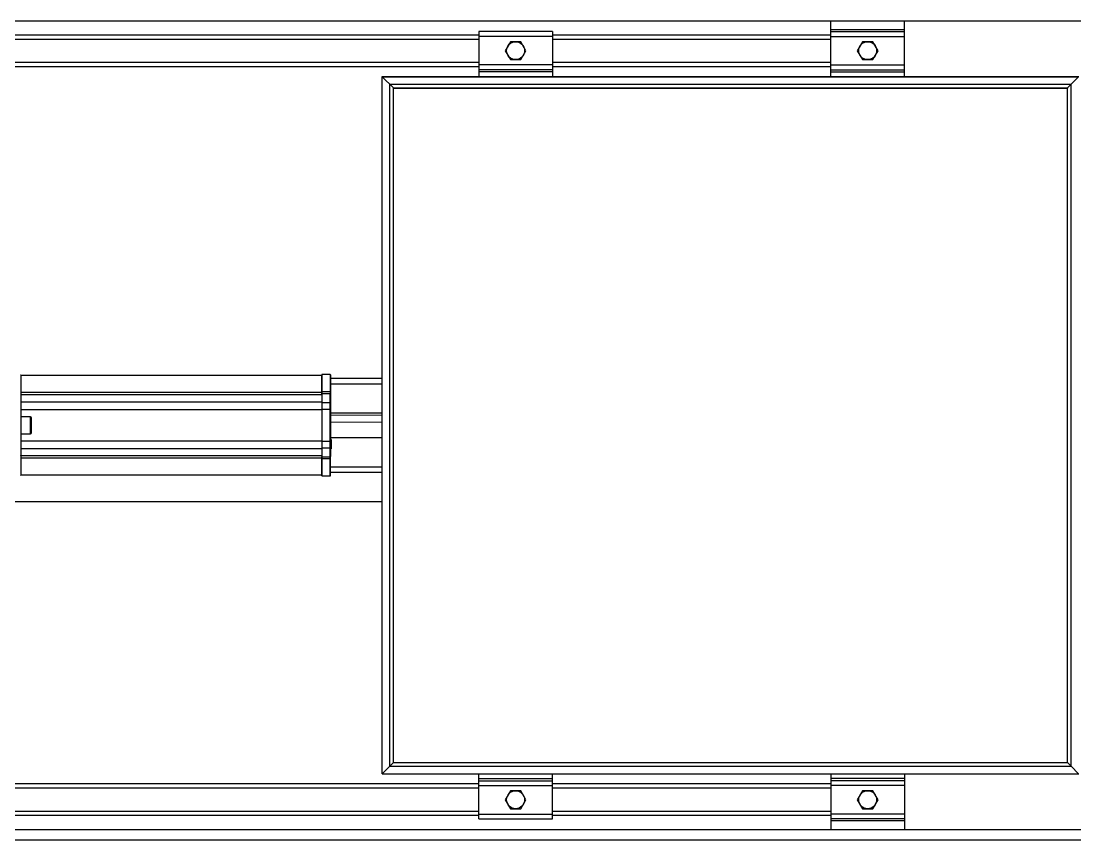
# Model space of a CAD drawing. Header units: feet. Extents: x -21 to 5170, y -254 to 1413.
# Drawn here: x 4973.28 to 5015.21, y 29.35 to 61.9 of the extents above; entities that cross this region are included whole.
import ezdxf

# ---------------------------------------------------------------- set-up
doc = ezdxf.new("R2010")
doc.units = ezdxf.units.FT
doc.header["$MEASUREMENT"] = 0
for name, color, linetype in [('DC FEEEDERS', 1, 'Continuous'), ('E-ARRY-TABL', 9, 'Continuous'), ('WIRE MANAGEMENT', 4, 'Continuous')]:
    doc.layers.add(name, color=color, linetype=linetype)

msp = doc.modelspace()

# ---------------------------------------------------------------- linework, layer by layer
at = {"layer": 'DC FEEEDERS'}
for points in [[(4985.5808, 47.70683), (4987.65341, 47.70683)], [(4985.5808, 47.48488), (4987.65341, 47.48488)], [(4985.5808, 46.32488), (4987.65341, 46.32488)], [(4985.5808, 45.34749), (4987.65341, 45.34749)], [(4985.5808, 44.18749), (4987.65341, 44.18749)], [(4985.5808, 43.96554), (4987.65341, 43.96554)], [(4972.48582, 42.80554), (4987.65341, 42.80554)]]:
    msp.add_lwpolyline(points, dxfattribs=at)
at = {"layer": 'E-ARRY-TABL'}
for p, q in [((5055.43195, 61.90253), (4965.89212, 61.90253)), ((5005.49628, 59.69558), (5005.49628, 61.90253)), ((5008.43614, 59.69558), (5008.43614, 61.90253)), ((4970.21792, 61.35656), (4991.48993, 61.35656)), ((4994.42979, 61.48255), (4991.48993, 61.48255)), ((4991.48993, 61.48255), (4991.48993, 59.69558)), ((4994.42979, 61.29356), (4991.48993, 61.29356)), ((4994.42979, 61.48255), (4994.42979, 59.69558)), ((4994.42979, 61.35656), (5005.49628, 61.35656)), ((5005.49628, 61.56655), (5008.43614, 61.56655)), ((5005.49628, 61.48255), (5008.43614, 61.48255)), ((5005.49628, 61.29356), (5008.43614, 61.29356)), ((4970.21792, 61.18857), (4991.48993, 61.18857)), ((4992.75376, 61.08357), (4992.54765, 60.72659)), ((4993.16597, 61.08357), (4992.75376, 61.08357)), ((4993.37207, 60.72659), (4993.16597, 61.08357)), ((4994.42979, 61.18857), (5005.49628, 61.18857)), ((5006.7601, 61.08357), (5006.554, 60.72659)), ((5007.17231, 61.08357), (5006.7601, 61.08357)), ((5007.37842, 60.72659), (5007.17231, 61.08357)), ((4992.54765, 60.72659), (4992.75376, 60.36961)), ((4993.16597, 60.36961), (4993.37207, 60.72659)), ((5006.554, 60.72659), (5006.7601, 60.36961)), ((5007.17231, 60.36961), (5007.37842, 60.72659)), ((4970.21792, 60.26461), (4991.48993, 60.26461)), ((4970.21792, 60.09662), (4991.48993, 60.09662)), ((4994.42979, 60.15962), (4991.48993, 60.15962)), ((4994.42979, 59.97062), (4991.48993, 59.97062)), ((4992.75376, 60.36961), (4993.16597, 60.36961)), ((4994.42979, 60.26461), (5005.49628, 60.26461)), ((4994.42979, 60.09662), (5005.49628, 60.09662)), ((5005.49628, 60.15962), (5008.43614, 60.15962)), ((5005.49628, 59.97062), (5008.43614, 59.97062)), ((5006.7601, 60.36961), (5007.17231, 60.36961)), ((4987.64711, 59.69558), (4987.65341, 59.68928)), ((4987.64711, 59.69558), (5015.36582, 59.69558)), ((4987.64711, 31.97687), (4987.64711, 59.69558)), ((4987.65341, 59.68928), (4988.0963, 59.24639)), ((4987.65341, 59.68928), (5015.35952, 59.68928)), ((4987.65341, 31.98317), (4987.65341, 59.68928)), ((4994.42979, 59.88663), (4991.48993, 59.88663)), ((5005.49628, 59.88663), (5008.43614, 59.88663)), ((5015.35952, 59.68928), (5015.06343, 59.39319)), ((4987.94949, 59.39319), (5015.06343, 59.39319)), ((4987.94949, 32.27926), (4987.94949, 59.39319)), ((4988.0963, 59.24639), (5014.91662, 59.24639)), ((4988.0963, 59.24639), (4988.10069, 59.242)), ((4988.0963, 32.42607), (4988.0963, 59.24639)), ((4988.10069, 59.242), (5014.91224, 59.242)), ((4988.10069, 32.43045), (4988.10069, 59.242)), ((5014.91662, 59.24639), (5014.91224, 59.242)), ((5014.91224, 32.43045), (5014.91224, 59.242)), ((5014.91662, 59.24639), (5015.06343, 59.39319)), ((5014.91662, 32.42607), (5014.91662, 59.24639)), ((5015.06343, 32.27926), (5015.06343, 59.39319)), ((4985.25338, 47.81009), (4973.28378, 47.81009)), ((4973.28378, 47.05099), (4973.28378, 47.81009)), ((4985.25322, 47.08957), (4985.25322, 47.84369)), ((4985.5808, 47.85209), (4985.26162, 47.85209)), ((4985.26162, 44.58527), (4985.26162, 47.85209)), ((4985.5808, 47.85209), (4985.5808, 47.08785)), ((4985.5892, 47.84369), (4985.5892, 44.59551)), ((4973.28378, 47.15091), (4985.25322, 47.15091)), ((4985.25328, 47.0451), (4973.28378, 47.0451)), ((4973.28378, 44.63164), (4973.28378, 47.04073)), ((4985.25322, 47.07685), (4985.25322, 44.59551)), ((4985.26162, 47.17888), (4985.5808, 47.17888)), ((4985.5808, 47.08709), (4985.26162, 47.08709)), ((4985.5808, 43.82028), (4985.5808, 47.08709)), ((4973.28378, 46.77109), (4985.25322, 46.77109)), ((4985.26162, 46.74458), (4985.5808, 46.74458)), ((4985.25322, 46.45391), (4973.28378, 46.45391)), ((4973.6542, 46.17217), (4973.28378, 46.17217)), ((4973.6542, 45.5002), (4973.6542, 46.17217)), ((4973.6962, 45.54339), (4973.6962, 46.12972)), ((4985.5808, 46.46705), (4985.26162, 46.46705)), ((4973.28378, 45.5002), (4973.6542, 45.5002)), ((4973.28378, 45.21846), (4985.25322, 45.21846)), ((4985.25322, 44.90128), (4973.28378, 44.90128)), ((4985.26162, 45.20532), (4985.5808, 45.20532)), ((4985.5808, 44.92778), (4985.26162, 44.92778)), ((4985.62565, 45.27625), (4985.58504, 45.27625)), ((4985.58504, 44.99003), (4985.62565, 44.99003)), ((4985.6256, 45.27654), (4985.58509, 45.27654)), ((4985.58515, 44.8856), (4985.62406, 44.8856)), ((4985.5892, 45.27006), (4985.6186, 45.27006)), ((4985.5892, 44.99622), (4985.6186, 44.99622)), ((4985.5892, 44.89208), (4985.6186, 44.89208)), ((4985.6186, 45.27006), (4985.6186, 44.99622)), ((4985.6186, 44.98398), (4985.6186, 44.89208)), ((4973.28378, 44.62727), (4985.25328, 44.62727)), ((4973.28378, 43.86228), (4973.28378, 44.62137)), ((4985.25322, 44.52145), (4973.28378, 44.52145)), ((4985.25322, 43.8287), (4985.25322, 44.58114)), ((4985.26162, 44.58527), (4985.5808, 44.58527)), ((4985.26162, 43.82028), (4985.26162, 44.58452)), ((4985.5808, 44.49348), (4985.26162, 44.49348)), ((4985.5892, 43.8287), (4985.5892, 44.58279)), ((4973.28378, 43.86228), (4985.25338, 43.86228)), ((4985.26162, 43.82028), (4985.5808, 43.82028)), ((4988.0963, 32.42607), (4987.65341, 31.98317)), ((4988.10069, 32.43045), (4988.0963, 32.42607)), ((4988.0963, 32.42607), (5014.91662, 32.42607)), ((4988.10069, 32.43045), (5014.91224, 32.43045)), ((5014.91224, 32.43045), (5014.91662, 32.42607)), ((5014.91662, 32.42607), (5015.06343, 32.27926)), ((4987.65341, 31.98317), (4987.64711, 31.97687)), ((4987.64711, 31.97687), (5015.36582, 31.97687)), ((4987.65341, 31.98317), (5015.35952, 31.98317)), ((4987.94949, 32.27926), (5015.06343, 32.27926)), ((4991.48993, 30.18981), (4991.48993, 31.97687)), ((4994.42979, 30.18981), (4994.42979, 31.97687)), ((5005.49628, 31.97687), (5005.49628, 29.76983)), ((5008.43614, 31.97687), (5008.43614, 29.76983)), ((5015.06343, 32.27926), (5015.35952, 31.98317)), ((4991.48993, 31.57575), (4970.21792, 31.57575)), ((4991.48993, 31.78574), (4994.42979, 31.78574)), ((4991.48993, 31.70174), (4994.42979, 31.70174)), ((4991.48993, 31.51275), (4994.42979, 31.51275)), ((5005.49628, 31.57575), (4994.42979, 31.57575)), ((5008.43614, 31.78574), (5005.49628, 31.78574)), ((5008.43614, 31.70174), (5005.49628, 31.70174)), ((5008.43614, 31.51275), (5005.49628, 31.51275)), ((4991.48993, 31.40776), (4970.21792, 31.40776)), ((4992.75376, 31.30276), (4992.54765, 30.94578)), ((4993.16597, 31.30276), (4992.75376, 31.30276)), ((4993.37207, 30.94578), (4993.16597, 31.30276)), ((5005.49628, 31.40776), (4994.42979, 31.40776)), ((5006.7601, 31.30276), (5006.554, 30.94578)), ((5007.17231, 31.30276), (5006.7601, 31.30276)), ((5007.37842, 30.94578), (5007.17231, 31.30276)), ((4992.54765, 30.94578), (4992.75376, 30.58879)), ((4993.16597, 30.58879), (4993.37207, 30.94578)), ((5006.554, 30.94578), (5006.7601, 30.58879)), ((5007.17231, 30.58879), (5007.37842, 30.94578)), ((4991.48993, 30.4838), (4970.21792, 30.4838)), ((4991.48993, 30.31581), (4970.21792, 30.31581)), ((4991.48993, 30.3788), (4994.42979, 30.3788)), ((4991.48993, 30.18981), (4994.42979, 30.18981)), ((4992.75376, 30.58879), (4993.16597, 30.58879)), ((5005.49628, 30.4838), (4994.42979, 30.4838)), ((5005.49628, 30.31581), (4994.42979, 30.31581)), ((5008.43614, 30.3788), (5005.49628, 30.3788)), ((5008.43614, 30.18981), (5005.49628, 30.18981)), ((5006.7601, 30.58879), (5007.17231, 30.58879)), ((4965.89212, 29.76983), (5055.43195, 29.76983)), ((5008.43614, 30.10582), (5005.49628, 30.10582)), ((4966.3121, 29.34985), (5055.01197, 29.34985))]:
    msp.add_line(p, q, dxfattribs=at)
at = {"layer": 'E-ARRY-TABL', "flags": 128}
for points in [[(4973.28378, 47.04073), (4973.28337, 47.04256), (4973.28218, 47.04433), (4973.28024, 47.04596), (4973.27763, 47.04738), (4973.27445, 47.04855), (4973.27081, 47.04942), (4973.26688, 47.04996), (4973.26278, 47.05014)], [(4973.26278, 44.62223), (4973.26688, 44.62241), (4973.27081, 44.62294), (4973.27445, 44.62381), (4973.27763, 44.62498), (4973.28024, 44.62641), (4973.28218, 44.62804), (4973.28337, 44.6298), (4973.28378, 44.63164)]]:
    msp.add_lwpolyline(points, dxfattribs=at)
at = {"layer": 'E-ARRY-TABL'}
for centre in [(4992.95986, 60.72659), (5006.96621, 60.72659), (4992.95986, 30.94578), (5006.96621, 30.94578)]:
    msp.add_circle(centre, 0.35698, dxfattribs=at)
for centre, radius, start, end in [((4973.26278, 47.81009), 0.021, 0, 90), ((4985.26162, 47.84369), 0.0084, 90, 180), ((4985.5808, 47.84369), 0.0084, 0, 90), ((4985.26045, 47.17154), 0.00744, 80.966468, 166.365019), ((4985.26162, 47.07869), 0.0084, 90, 180), ((4985.58197, 47.17154), 0.00744, 13.634981, 99.033532), ((4985.5808, 47.07869), 0.0084, 0, 90), ((4985.26036, 46.75189), 0.00741, 195.67309, 279.816105), ((4985.58207, 46.75189), 0.00741, 260.183895, 344.32691), ((4973.6542, 46.13017), 0.042, 0, 90), ((4985.25973, 46.45837), 0.00889, 77.691461, 137.063026), ((4985.5827, 46.45837), 0.00889, 42.936974, 102.308539), ((4973.6542, 45.5422), 0.042, 270, 0), ((4985.25973, 45.214), 0.00889, 222.936974, 282.308539), ((4985.26036, 44.92048), 0.00741, 80.183895, 164.32691), ((4985.5827, 45.214), 0.00889, 257.691461, 317.063026), ((4985.58207, 44.92048), 0.00741, 15.67309, 99.816105), ((4985.26162, 44.59367), 0.0084, 180, 270), ((4985.26045, 44.50083), 0.00744, 193.634981, 279.033532), ((4985.5808, 44.59367), 0.0084, 270, 0), ((4985.58197, 44.50083), 0.00744, 260.966468, 346.365019), ((4973.26342, 43.98741), 0.02037, 268.196456, 358.075056), ((4973.26278, 43.86228), 0.021, 270, 0), ((4985.26162, 43.82868), 0.0084, 180, 270), ((4985.5808, 43.82868), 0.0084, 270, 0)]:
    msp.add_arc(centre, radius, start, end, dxfattribs=at)
at = {"layer": 'WIRE MANAGEMENT', "color": 4, "linetype": 'Continuous', "lineweight": 18, "elevation": 0.11854, "flags": 128}
for points in [[(4985.5808, 46.2381), (4987.65341, 46.2381)], [(4985.5808, 45.96003), (4987.65341, 45.96003)]]:
    msp.add_lwpolyline(points, dxfattribs=at)

doc.saveas('drawing.dxf')
